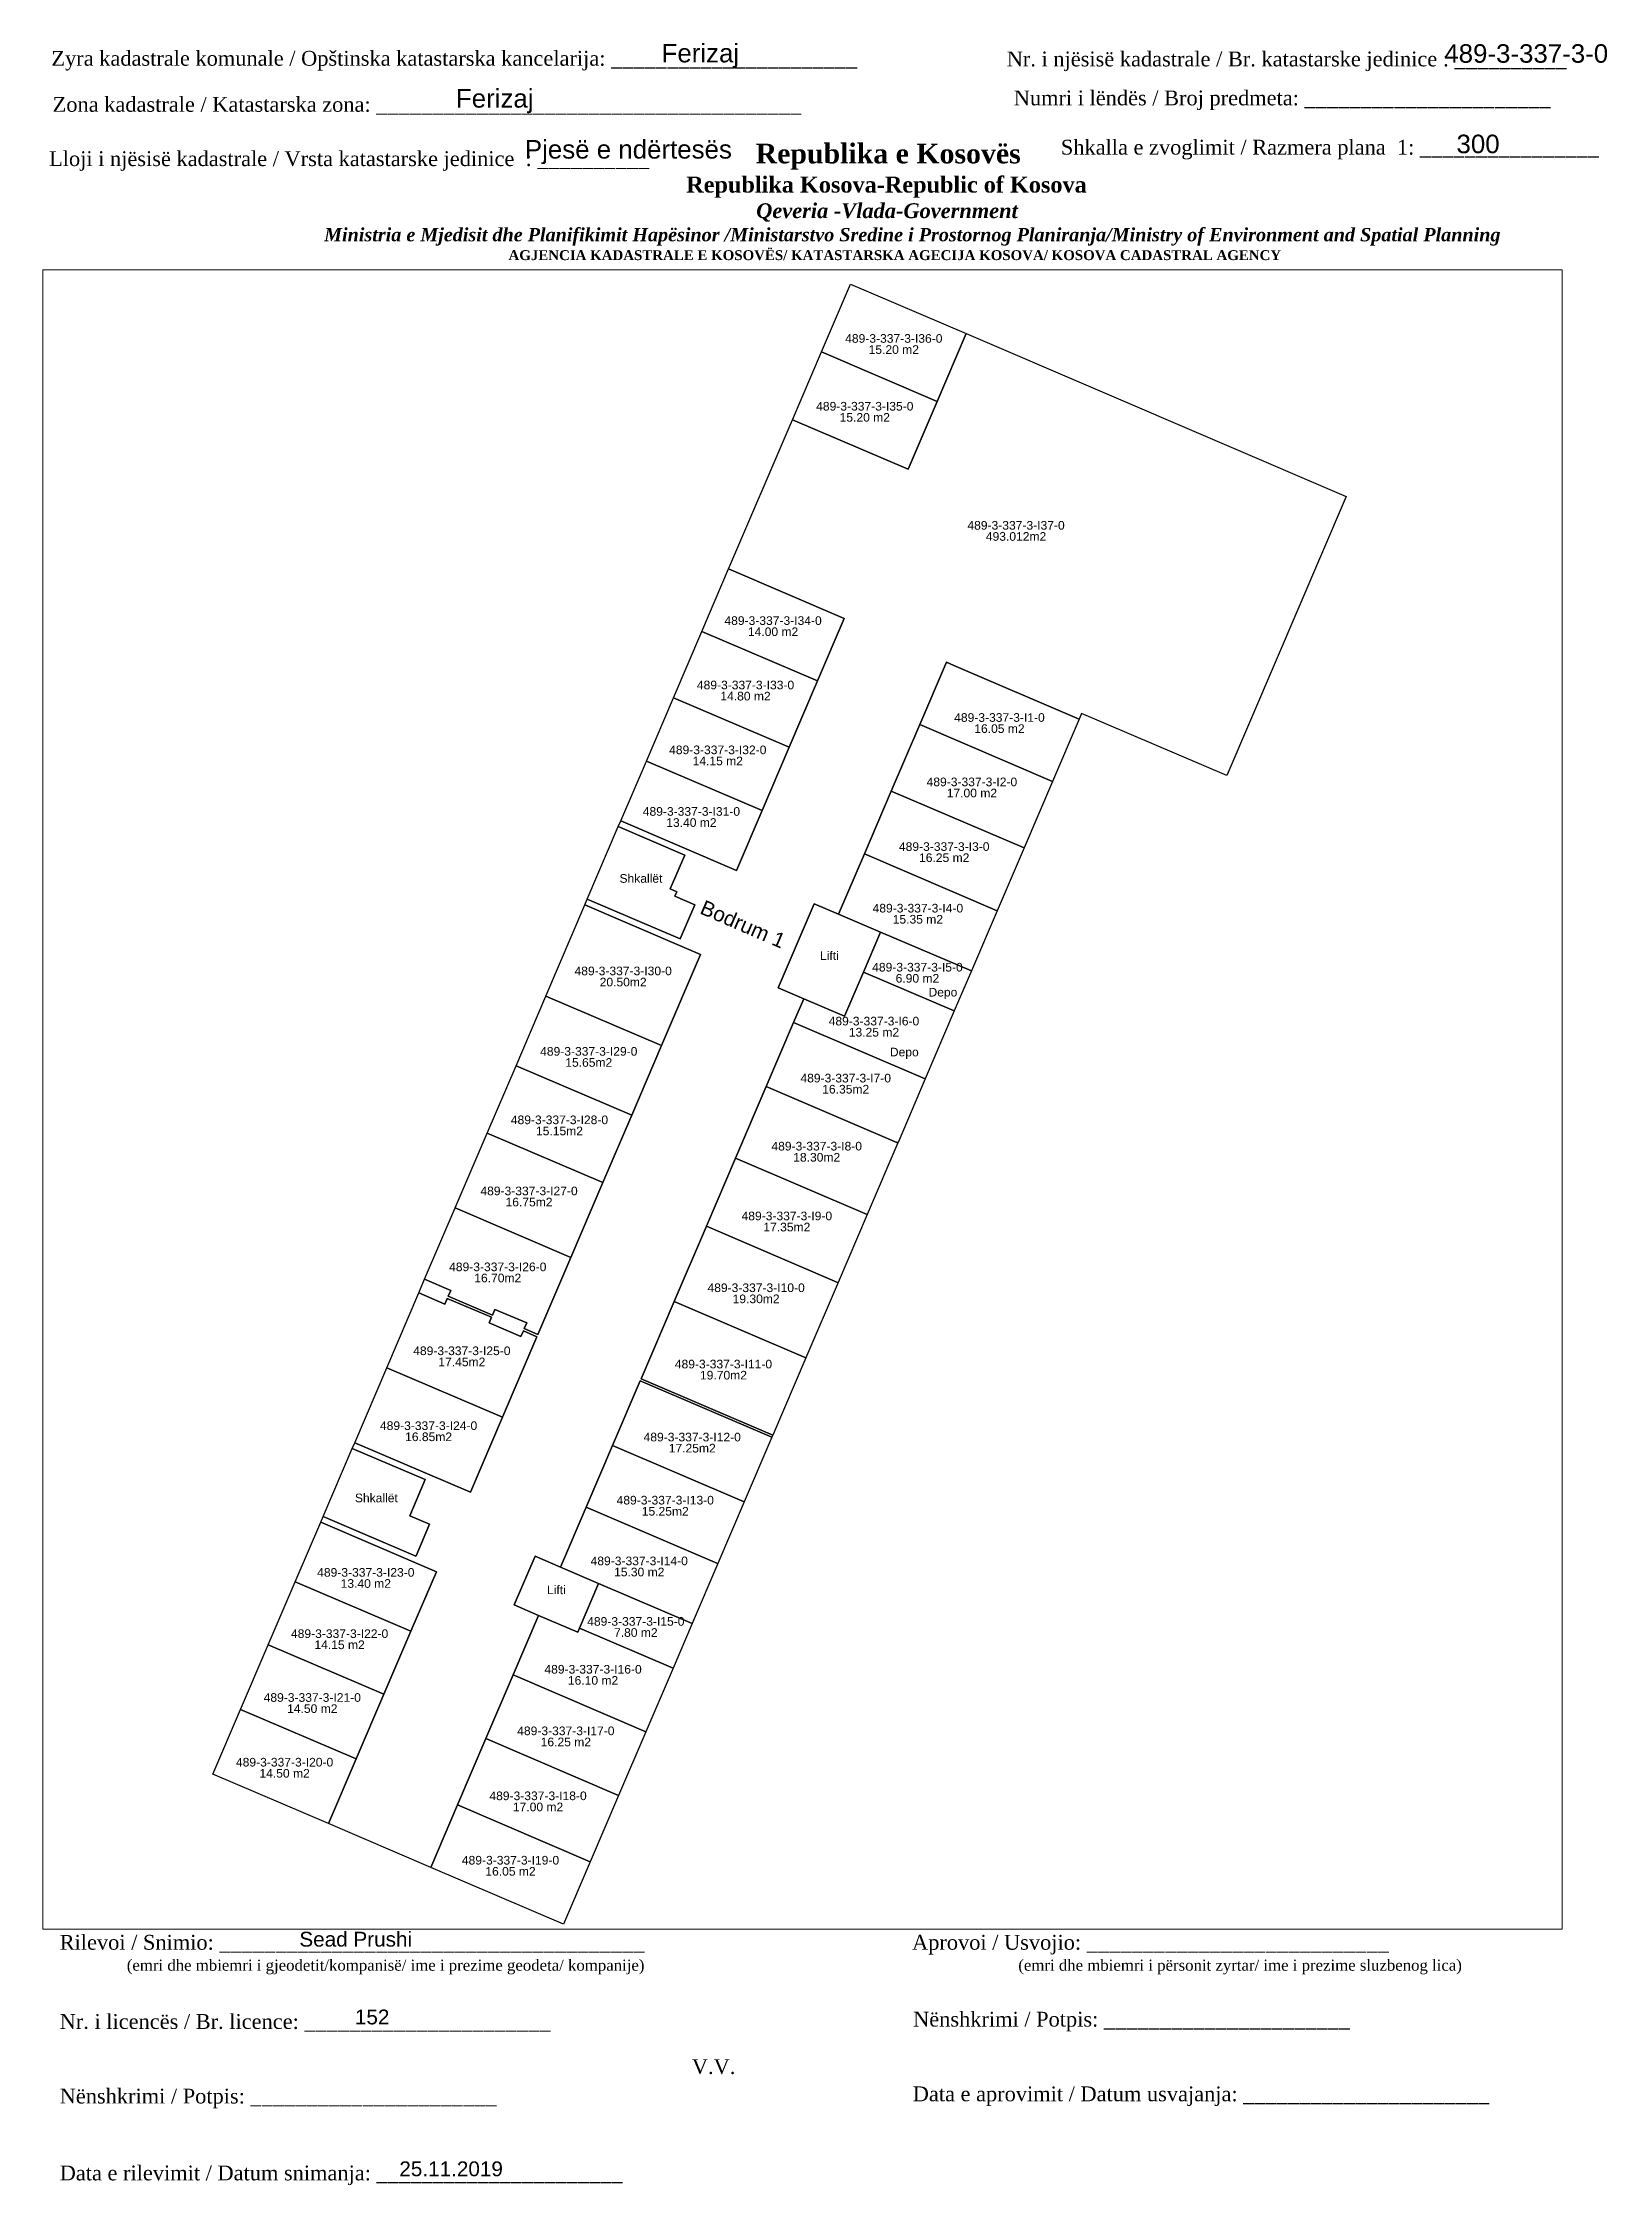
# Paper-space layout 'bodrumi-nj' of a CAD drawing. Header units: metres, sheet in millimetres. Extents: x 0 to 212, y 2 to 291.
# The model-space entities are those that its viewports show. They can reach past a viewport. Long polylines and large blocks are cut down to what shows.
import ezdxf
from ezdxf.enums import TextEntityAlignment as Align

# ---------------------------------------------------------------- set-up
doc = ezdxf.new("R2010")
doc.units = ezdxf.units.M
for name, color, linetype in [('Bodrumi_1_Unioni_337_Feri', 7, 'Continuous'), ('Nr te njesive', 7, 'Continuous'), ('sip tenjesive', 7, 'Continuous')]:
    doc.layers.add(name, color=color, linetype=linetype)
for name, color, linetype, lineweight in [('depo', 1, 'Continuous', 0), ('Etazha', 7, 'Continuous', 0), ('Korniza e jashtme', 7, 'Continuous', 0), ('Korniza e jashtme txt', 7, 'Continuous', 0)]:
    doc.layers.add(name, color=color, linetype=linetype, lineweight=lineweight)
doc.styles.get("Standard").update_dxf_attribs({"font": 'arial.ttf'})

msp = doc.modelspace()

# ---------------------------------------------------------------- linework, layer by layer
at = {"layer": 'Bodrumi_1_Unioni_337_Feri'}
for points in [[(7511886.4937, 4693163.949), (7511885.3183, 4693161.2025), (7511880.6296, 4693163.209), (7511881.805, 4693165.9556), (7511886.4937, 4693163.949)], [(7511886.4937, 4693163.949), (7511901.8928, 4693157.3588), (7511897.0534, 4693146.0509), (7511891.1696, 4693148.5689), (7511891.0712, 4693148.3391), (7511885.9918, 4693150.5128), (7511885.693, 4693150.6407), (7511884.6111, 4693148.1127), (7511883.4604, 4693145.4238), (7511882.3685, 4693142.8724), (7511881.3258, 4693140.4359), (7511880.3375, 4693140.8589), (7511878.88, 4693137.4531), (7511879.9142, 4693137.0104), (7511879.5032, 4693136.0501), (7511878.3917, 4693133.4529), (7511877.1524, 4693130.557), (7511875.972, 4693127.7989), (7511874.6638, 4693124.7421), (7511873.3261, 4693121.6163), (7511878.6584, 4693119.3343), (7511878.6212, 4693119.2474), (7511873.2889, 4693121.5293), (7511872.1705, 4693118.9159), (7511871.1032, 4693116.422), (7511870.0627, 4693113.9907), (7511869.0284, 4693114.4333), (7511868.1825, 4693112.4567), (7511869.1708, 4693112.0337), (7511868.138, 4693109.6203), (7511867.0362, 4693107.0459), (7511865.8855, 4693104.357), (7511864.8036, 4693101.829), (7511860.6665, 4693103.5995), (7511861.7878, 4693106.2194), (7511862.909, 4693108.8394), (7511864.0009, 4693111.3908), (7511865.0337, 4693113.8042), (7511860.3451, 4693115.8108), (7511860.4434, 4693116.0406), (7511864.2014, 4693114.4324), (7511864.2062, 4693114.4392), (7511864.757, 4693115.7263), (7511863.9572, 4693116.0686), (7511864.5835, 4693117.532), (7511861.6238, 4693118.7987), (7511861.7221, 4693119.0285), (7511866.4109, 4693117.022), (7511867.7092, 4693120.0558), (7511869.1059, 4693123.3195), (7511868.5543, 4693123.5556), (7511868.4559, 4693123.3257), (7511867.1688, 4693123.8766), (7511867.2672, 4693124.1064), (7511865.4745, 4693124.8736), (7511865.3761, 4693124.6438), (7511864.3189, 4693125.0962), (7511864.5549, 4693125.6478), (7511865.6122, 4693125.1954), (7511865.5138, 4693124.9655), (7511867.3066, 4693124.1983), (7511867.4049, 4693124.4282), (7511868.692, 4693123.8773), (7511868.5936, 4693123.6475), (7511869.1452, 4693123.4114), (7511870.4808, 4693126.5323), (7511871.7772, 4693129.5615), (7511872.9458, 4693132.292), (7511874.1517, 4693135.1098), (7511875.7328, 4693138.8031), (7511872.5863, 4693140.1524), (7511871.0443, 4693140.8114), (7511871.1427, 4693141.0412), (7511874.9022, 4693139.4323), (7511875.4956, 4693140.8188), (7511874.6958, 4693141.1611), (7511874.7745, 4693141.345), (7511874.5079, 4693141.4591), (7511875.0948, 4693142.8306), (7511872.4017, 4693143.9832), (7511872.5001, 4693144.213), (7511877.1887, 4693142.2064), (7511878.2255, 4693144.6291), (7511879.3233, 4693147.1943), (7511880.4741, 4693149.8832), (7511881.556, 4693152.4112), (7511876.8673, 4693154.4178), (7511876.9628, 4693154.6409), (7511879.3165, 4693160.1407), (7511879.4542, 4693160.4625), (7511884.1428, 4693158.4559), (7511885.3183, 4693161.2025), (7511886.4937, 4693163.949)], [(7511885.3183, 4693161.2025), (7511884.1428, 4693158.4559), (7511879.4542, 4693160.4625), (7511880.6296, 4693163.209), (7511885.3183, 4693161.2025)], [(7511881.556, 4693152.4112), (7511880.4741, 4693149.8832), (7511875.7854, 4693151.8897), (7511876.8673, 4693154.4178), (7511881.556, 4693152.4112)], [(7511880.4741, 4693149.8832), (7511879.3233, 4693147.1943), (7511874.6347, 4693149.2008), (7511875.7854, 4693151.8897), (7511880.4741, 4693149.8832)], [(7511885.9918, 4693150.5128), (7511891.0712, 4693148.3391), (7511889.9893, 4693145.811), (7511884.6111, 4693148.1127), (7511885.693, 4693150.6407), (7511885.9918, 4693150.5128)], [(7511879.3233, 4693147.1943), (7511878.2255, 4693144.6291), (7511873.5369, 4693146.6357), (7511874.6347, 4693149.2008), (7511879.3233, 4693147.1943)], [(7511889.9893, 4693145.811), (7511888.8386, 4693143.1221), (7511883.4604, 4693145.4238), (7511884.6111, 4693148.1127), (7511889.9893, 4693145.811)], [(7511878.2255, 4693144.6291), (7511877.1887, 4693142.2064), (7511872.5001, 4693144.213), (7511873.5369, 4693146.6357), (7511878.2255, 4693144.6291)], [(7511888.8386, 4693143.1221), (7511887.7467, 4693140.5708), (7511882.3685, 4693142.8724), (7511883.4604, 4693145.4238), (7511888.8386, 4693143.1221)], [(7511875.0948, 4693142.8306), (7511874.5079, 4693141.4591), (7511874.7745, 4693141.345), (7511874.6958, 4693141.1611), (7511875.4956, 4693140.8188), (7511874.9022, 4693139.4323), (7511871.1427, 4693141.0412), (7511872.4017, 4693143.9832), (7511875.0948, 4693142.8306)], [(7511887.7467, 4693140.5708), (7511886.704, 4693138.1343), (7511883.0266, 4693139.7081), (7511881.3258, 4693140.4359), (7511882.3685, 4693142.8724), (7511887.7467, 4693140.5708)], [(7511872.5863, 4693140.1524), (7511875.7328, 4693138.8031), (7511874.1517, 4693135.1098), (7511869.463, 4693137.1163), (7511871.0443, 4693140.8114), (7511872.5863, 4693140.1524)], [(7511881.3258, 4693140.4359), (7511883.0266, 4693139.7081), (7511882.3341, 4693138.09), (7511881.569, 4693136.3022), (7511879.9142, 4693137.0104), (7511878.88, 4693137.4531), (7511880.3375, 4693140.8589), (7511881.3258, 4693140.4359)], [(7511886.704, 4693138.1343), (7511886.0115, 4693136.5162), (7511882.3341, 4693138.09), (7511883.0266, 4693139.7081), (7511886.704, 4693138.1343)], [(7511886.0115, 4693136.5162), (7511884.8354, 4693133.7681), (7511879.5032, 4693136.0501), (7511879.9142, 4693137.0104), (7511881.569, 4693136.3022), (7511882.3341, 4693138.09), (7511886.0115, 4693136.5162)], [(7511874.1517, 4693135.1098), (7511872.9458, 4693132.292), (7511868.2571, 4693134.2985), (7511869.463, 4693137.1163), (7511874.1517, 4693135.1098)], [(7511884.8354, 4693133.7681), (7511883.7338, 4693131.1939), (7511883.678, 4693131.1907), (7511878.3917, 4693133.4529), (7511879.5032, 4693136.0501), (7511884.8354, 4693133.7681)], [(7511872.9458, 4693132.292), (7511871.7772, 4693129.5615), (7511867.0886, 4693131.5681), (7511868.2571, 4693134.2985), (7511872.9458, 4693132.292)], [(7511883.678, 4693131.1907), (7511883.724, 4693131.171), (7511882.4846, 4693128.275), (7511877.1524, 4693130.557), (7511878.3917, 4693133.4529), (7511883.678, 4693131.1907)], [(7511871.7772, 4693129.5615), (7511870.4808, 4693126.5323), (7511865.7922, 4693128.5388), (7511867.0886, 4693131.5681), (7511871.7772, 4693129.5615)], [(7511882.4846, 4693128.275), (7511881.3043, 4693125.517), (7511881.2583, 4693125.5367), (7511875.972, 4693127.7989), (7511877.1524, 4693130.557), (7511882.4846, 4693128.275)], [(7511870.4808, 4693126.5323), (7511869.1452, 4693123.4114), (7511868.5936, 4693123.6475), (7511868.692, 4693123.8773), (7511867.4049, 4693124.4282), (7511867.3066, 4693124.1983), (7511865.5138, 4693124.9655), (7511865.6122, 4693125.1954), (7511864.5549, 4693125.6478), (7511865.7922, 4693128.5388), (7511870.4808, 4693126.5323)], [(7511881.2583, 4693125.5367), (7511881.3043, 4693125.517), (7511879.9961, 4693122.4601), (7511874.6638, 4693124.7421), (7511875.972, 4693127.7989), (7511881.2583, 4693125.5367)], [(7511865.3761, 4693124.6438), (7511865.4745, 4693124.8736), (7511867.2672, 4693124.1064), (7511867.1688, 4693123.8766), (7511868.4559, 4693123.3257), (7511868.5543, 4693123.5556), (7511869.1059, 4693123.3195), (7511867.7092, 4693120.0558), (7511863.0205, 4693122.0624), (7511864.3189, 4693125.0962), (7511865.3761, 4693124.6438)], [(7511879.9961, 4693122.4601), (7511878.6584, 4693119.3343), (7511873.3261, 4693121.6163), (7511874.6638, 4693124.7421), (7511879.9961, 4693122.4601)], [(7511867.7092, 4693120.0558), (7511866.4109, 4693117.022), (7511861.7221, 4693119.0285), (7511863.0205, 4693122.0624), (7511867.7092, 4693120.0558)], [(7511878.6212, 4693119.2474), (7511877.5027, 4693116.6339), (7511872.1705, 4693118.9159), (7511873.2889, 4693121.5293), (7511878.6212, 4693119.2474)], [(7511864.5835, 4693117.532), (7511863.9572, 4693116.0686), (7511864.757, 4693115.7263), (7511864.2062, 4693114.4392), (7511864.2014, 4693114.4324), (7511860.4434, 4693116.0406), (7511861.6238, 4693118.7987), (7511864.5835, 4693117.532)], [(7511877.5027, 4693116.6339), (7511876.4334, 4693114.1354), (7511876.3875, 4693114.1551), (7511871.1032, 4693116.422), (7511872.1705, 4693118.9159), (7511877.5027, 4693116.6339)], [(7511876.3875, 4693114.1551), (7511876.4334, 4693114.1354), (7511876.4355, 4693114.1345), (7511875.3949, 4693111.7087), (7511871.6026, 4693113.3317), (7511870.0627, 4693113.9907), (7511871.1032, 4693116.422), (7511876.3875, 4693114.1551)], [(7511865.0337, 4693113.8042), (7511864.0009, 4693111.3908), (7511859.3122, 4693113.3973), (7511860.3451, 4693115.8108), (7511865.0337, 4693113.8042)], [(7511870.0627, 4693113.9907), (7511871.6026, 4693113.3317), (7511870.8272, 4693111.5207), (7511870.7567, 4693111.3551), (7511869.1708, 4693112.0337), (7511868.1825, 4693112.4567), (7511869.0284, 4693114.4333), (7511870.0627, 4693113.9907)], [(7511864.0009, 4693111.3908), (7511862.909, 4693108.8394), (7511858.2203, 4693110.8459), (7511859.3122, 4693113.3973), (7511864.0009, 4693111.3908)], [(7511875.3949, 4693111.7087), (7511874.6187, 4693109.8981), (7511870.8272, 4693111.5207), (7511871.6026, 4693113.3317), (7511875.3949, 4693111.7087)], [(7511870.7567, 4693111.3551), (7511870.8272, 4693111.5207), (7511874.6187, 4693109.8981), (7511873.5162, 4693107.3186), (7511868.138, 4693109.6203), (7511869.1708, 4693112.0337), (7511870.7567, 4693111.3551)], [(7511862.909, 4693108.8394), (7511861.7878, 4693106.2194), (7511857.0991, 4693108.226), (7511858.2203, 4693110.8459), (7511862.909, 4693108.8394)], [(7511873.5162, 4693107.3186), (7511872.4144, 4693104.7443), (7511867.0362, 4693107.0459), (7511868.138, 4693109.6203), (7511873.5162, 4693107.3186)], [(7511861.7878, 4693106.2194), (7511860.6665, 4693103.5995), (7511855.9779, 4693105.606), (7511857.0991, 4693108.226), (7511861.7878, 4693106.2194)], [(7511872.4144, 4693104.7443), (7511871.2637, 4693102.0553), (7511865.8855, 4693104.357), (7511867.0362, 4693107.0459), (7511872.4144, 4693104.7443)], [(7511871.2637, 4693102.0553), (7511870.1818, 4693099.5273), (7511864.8036, 4693101.829), (7511865.8855, 4693104.357), (7511871.2637, 4693102.0553)]]:
    msp.add_lwpolyline(points, close=True, dxfattribs=at)

# ---------------------------------------------------------------- texts
at = {"layer": 'depo', "color": 1, "char_height": 0.35, "width": 2.7159866, "attachment_point": 1}
for insert in [(7511884.96748, 4693137.44985, 623.177), (7511883.40268, 4693135.02619, 623.177)]:
    msp.add_mtext('Depo', dxfattribs=dict(at, insert=insert))
at = {"layer": 'Etazha', "insert": (7511875.90166, 4693141.02864), "char_height": 0.6, "attachment_point": 1, "rotation": 336.5815982}
msp.add_mtext_dynamic_manual_height_columns('Bodrum 1', width=5.1908266, gutter_width=1, heights=[0], dxfattribs=at)
at = {"layer": 'Nr te njesive'}
for s, p in [('489-3-337-3-I36-0', (7511883.56165, 4693163.57905)), ('489-3-337-3-I35-0', (7511882.38625, 4693160.83245)), ('489-3-337-3-I37-0', (7511888.51361, 4693156.00937)), ('489-3-337-3-I34-0', (7511878.6707, 4693152.1505)), ('489-3-337-3-I33-0', (7511877.5544, 4693149.542)), ('489-3-337-3-I1-0', (7511887.84115, 4693148.22585)), ('489-3-337-3-I32-0', (7511876.4301, 4693146.91495)), ('489-3-337-3-I2-0', (7511886.72485, 4693145.6174)), ('489-3-337-3-I31-0', (7511875.3628, 4693144.42105)), ('489-3-337-3-I3-0', (7511885.60355, 4693142.9973)), ('Shkallët', (7511873.31915, 4693141.70775)), ('489-3-337-3-I4-0', (7511884.53625, 4693140.50335)), ('Lifti', (7511880.9533, 4693138.58055)), ('489-3-337-3-I30-0', (7511872.5979, 4693137.9606)), ('489-3-337-3-I5-0', (7511884.51905, 4693138.11215)), ('489-3-337-3-I6-0', (7511882.75735, 4693135.92905)), ('489-3-337-3-I29-0', (7511871.2044, 4693134.70415)), ('489-3-337-3-I7-0', (7511881.61355, 4693133.6204)), ('489-3-337-3-I28-0', (7511870.0172, 4693131.93)), ('489-3-337-3-I8-0', (7511880.4382, 4693130.86395)), ('489-3-337-3-I27-0', (7511868.7847, 4693129.0502)), ('489-3-337-3-I9-0', (7511879.2283, 4693128.037)), ('489-3-337-3-I26-0', (7511867.51785, 4693125.9751)), ('489-3-337-3-I10-0', (7511877.98405, 4693125.1295)), ('489-3-337-3-I25-0', (7511866.0632, 4693122.576)), ('489-3-337-3-I11-0', (7511876.6611, 4693122.0382)), ('489-3-337-3-I24-0', (7511864.71565, 4693119.5422)), ('489-3-337-3-I12-0', (7511875.39585, 4693119.0816)), ('Shkallët', (7511862.6002, 4693116.61555)), ('489-3-337-3-I13-0', (7511874.30295, 4693116.52565)), ('489-3-337-3-I14-0', (7511873.2491, 4693114.06535)), ('489-3-337-3-I23-0', (7511862.17295, 4693113.6008)), ('Lifti', (7511869.89255, 4693112.8942)), ('489-3-337-3-I15-0', (7511873.11105, 4693111.6149)), ('489-3-337-3-I22-0', (7511861.1106, 4693111.11835)), ('489-3-337-3-I16-0', (7511871.37835, 4693109.67615)), ('489-3-337-3-I21-0', (7511860.00405, 4693108.53265)), ('489-3-337-3-I17-0', (7511870.2762, 4693107.1823)), ('489-3-337-3-I20-0', (7511858.88285, 4693105.91275)), ('489-3-337-3-I18-0', (7511869.14995, 4693104.5506)), ('489-3-337-3-I19-0', (7511868.03365, 4693101.94215))]:
    msp.add_text(s, height=0.35, dxfattribs=at).set_placement(p, align=Align.CENTER)
at = {"layer": 'sip tenjesive'}
for s, p in [('15.20 m2', (7511883.56165, 4693163.12905)), ('15.20 m2', (7511882.38625, 4693160.38245)), ('493.012m2', (7511888.51361, 4693155.55937)), ('14.00 m2', (7511878.6707, 4693151.7005)), ('14.80 m2', (7511877.5544, 4693149.092)), ('16.05 m2', (7511887.84115, 4693147.77585)), ('14.15 m2', (7511876.4301, 4693146.46495)), ('17.00 m2', (7511886.72485, 4693145.1674)), ('13.40 m2', (7511875.3628, 4693143.97105)), ('16.25 m2', (7511885.60355, 4693142.5473)), ('15.35 m2', (7511884.53625, 4693140.05335)), ('20.50m2', (7511872.5979, 4693137.5106)), ('6.90 m2', (7511884.51905, 4693137.66215)), ('13.25 m2', (7511882.75735, 4693135.47905)), ('15.65m2', (7511871.2044, 4693134.25415)), ('16.35m2', (7511881.61355, 4693133.1704)), ('15.15m2', (7511870.0172, 4693131.48)), ('18.30m2', (7511880.4382, 4693130.41395)), ('16.75m2', (7511868.7847, 4693128.6002)), ('17.35m2', (7511879.2283, 4693127.587)), ('16.70m2', (7511867.51785, 4693125.5251)), ('19.30m2', (7511877.98405, 4693124.6795)), ('17.45m2', (7511866.0632, 4693122.126)), ('19.70m2', (7511876.6611, 4693121.5882)), ('16.85m2', (7511864.71565, 4693119.0922)), ('17.25m2', (7511875.39585, 4693118.6316)), ('15.25m2', (7511874.30295, 4693116.07565)), ('13.40 m2', (7511862.17295, 4693113.1508)), ('15.30 m2', (7511873.2491, 4693113.61535)), ('14.15 m2', (7511861.1106, 4693110.66835)), ('7.80 m2', (7511873.11105, 4693111.1649)), ('16.10 m2', (7511871.37835, 4693109.22615)), ('14.50 m2', (7511860.00405, 4693108.08265)), ('16.25 m2', (7511870.2762, 4693106.7323)), ('14.50 m2', (7511858.88285, 4693105.46275)), ('17.00 m2', (7511869.14995, 4693104.1006)), ('16.05 m2', (7511868.03365, 4693101.49215))]:
    msp.add_text(s, height=0.35, dxfattribs=at).set_placement(p, align=Align.CENTER)

psp = doc.layouts.new('bodrumi-nj')

# ---------------------------------------------------------------- texts
at = {"layer": 'Korniza e jashtme txt', "attachment_point": 1}
for s, insert, char_height, width in [('{\\fTimes New Roman|b0|i0|c0|p18; Zyra kadastrale komunale / Opštinska katastarska kancelarija: ______________________}', (0.89, 290.36), 2, 114.6874), ('Ferizaj', (84.04, 291.31), 2.5, 19.3474), ('{\\fTimes New Roman|b0|i0|c0|p18;Nr. i njësisë kadastrale / Br. katastarske jedinice : __________}', (130.65, 290.27), 2, 98.5379), ('489-3-337-3-0', (189.73, 291.26), 2.5, 23.5616), ('{\\fTimes New Roman|b0|i0|c0|p18; Zona kadastrale / Katastarska zona: ______________________________________}', (1.06, 284.14), 2, 101.8807), ('Ferizaj', (56.27, 285.2), 2.5, 40.037), ('{\\fTimes New Roman|b0|i0|c0|p18; Numri i lëndës / Broj predmeta: ______________________}', (130.84, 285.01), 2, 83.344), ('\\pi77.297;{\\fBook Antiqua|b1|i0|c0|p18;\\H1.333x;Republika e Kosovës\\fTimes New Roman|b1|i0|c0|p18;\\P\\pi67.927;\\fBook Antiqua|b1|i0|c0|p18;\\H0.8125x;Republika Kosova-Republic of Kosova\\fTimes New Roman|b1|i0|c0|p18;\\P\\pi77.378;\\fBook Antiqua|b1|i1|c0|p18;\\H0.9233x;Qeveria -Vlada-Government \\P\\pi13.032,l6,t23.033;\\fTimes New Roman|b1|i1|c0|p18;\\H0.9x;Ministria e Mjedisit dhe Planifikimit Hapësinor /Ministarstvo Sredine i Prostornog Planiranja/Ministry of Environment and Spatial Planning\\P\\pi43.931,l0,tz;\\fBook Antiqua|b1|i0|c0|p18;\\H0.7406x;AGJENCIA KADASTRALE E KOSOVËS/ KATASTARSKA AGECIJA KOSOVA/ KOSOVA CADASTRAL AGENCY}', (19.44, 277.84), 2, 191.8237), ('Pjesë e ndërtesës', (65.58, 278.32), 2.5, 35.6159), ('{\\fTimes New Roman|b0|i0|c0|p18; Shkalla e zvoglimit / Razmera plana  1: ________________}', (137.2, 278.36), 2, 98.5379), ('300', (191.38, 279.05), 2.5, 19.3474), ('{\\fTimes New Roman|b0|i0|c0|p18; Lloji i njësisë kadastrale / Vrsta katastarske jedinice  : __________ }', (0.58, 276.81), 2, 108.0893), ('{\\fTimes New Roman|b0|i0|c0|p18; Rilevoi / Snimio: ______________________________________\\P             \\H0.75x;(emri dhe mbiemri i gjeodetit/kompanisë/ ime i prezime geodeta/ kompanije)}', (2.01, 36), 2, 114.6874), ('{\\fTimes New Roman|b0|i0|c0|p18; Aprovoi / Usvojio: ___________________________\\P                    \\H0.75x;(emri dhe mbiemri i përsonit zyrtar/ ime i prezime sluzbenog lica)}', (117.11, 36), 2, 114.6874), ('{\\fTimes New Roman|b0|i0|c0|p18; Nr. i licencës / Br. licence: ______________________\\P                                }', (2.01, 25.31), 2, 114.6874), ('{\\fTimes New Roman|b0|i0|c0|p18; Nënshkrimi / Potpis: ______________________\\P                                 }', (117.25, 25.62), 2, 114.6874), ('{\\fTimes New Roman|b0|i0|c0|p18;V.V.                                 }', (88.13, 19.22), 2, 114.6874), ('{\\fTimes New Roman|b0|i0|c0|p18; Nënshkrimi / Potpis: ______________________\\P                                 }', (2.01, 15.24), 2, 114.6874), ('{\\fTimes New Roman|b0|i0|c0|p18; Data e aprovimit / Datum usvajanja: ______________________\\P                                 }', (117.2, 15.54), 2, 114.6874), ('{\\fTimes New Roman|b0|i0|c0|p18; Data e rilevimit / Datum snimanja: ______________________\\P                                 }', (2.01, 4.86), 2, 114.6874)]:
    psp.add_mtext(s, dxfattribs=dict(at, insert=insert, char_height=char_height, width=width))
at = {"layer": 'Korniza e jashtme txt', "char_height": 2, "attachment_point": 1}
for s, insert in [('Sead Prushi', (35.13, 36.42)), ('152', (42.63, 25.92)), ('25.11.2019', (48.63, 5.42))]:
    psp.add_mtext_dynamic_manual_height_columns(s, width=35.5, gutter_width=1, heights=[0], dxfattribs=dict(at, insert=insert))

# ---------------------------------------------------------------- viewports
at = {"layer": 'Korniza e jashtme', "view_target_point": (7499131.0952, 4689980.51589), "view_twist_angle": 360}
psp.add_viewport(center=(103.06, 148.78), size=(205.14, 224.054), view_center_point=(12748.76466, 3152.4107), view_height=67.21621, dxfattribs=at)

doc.saveas('drawing.dxf')
